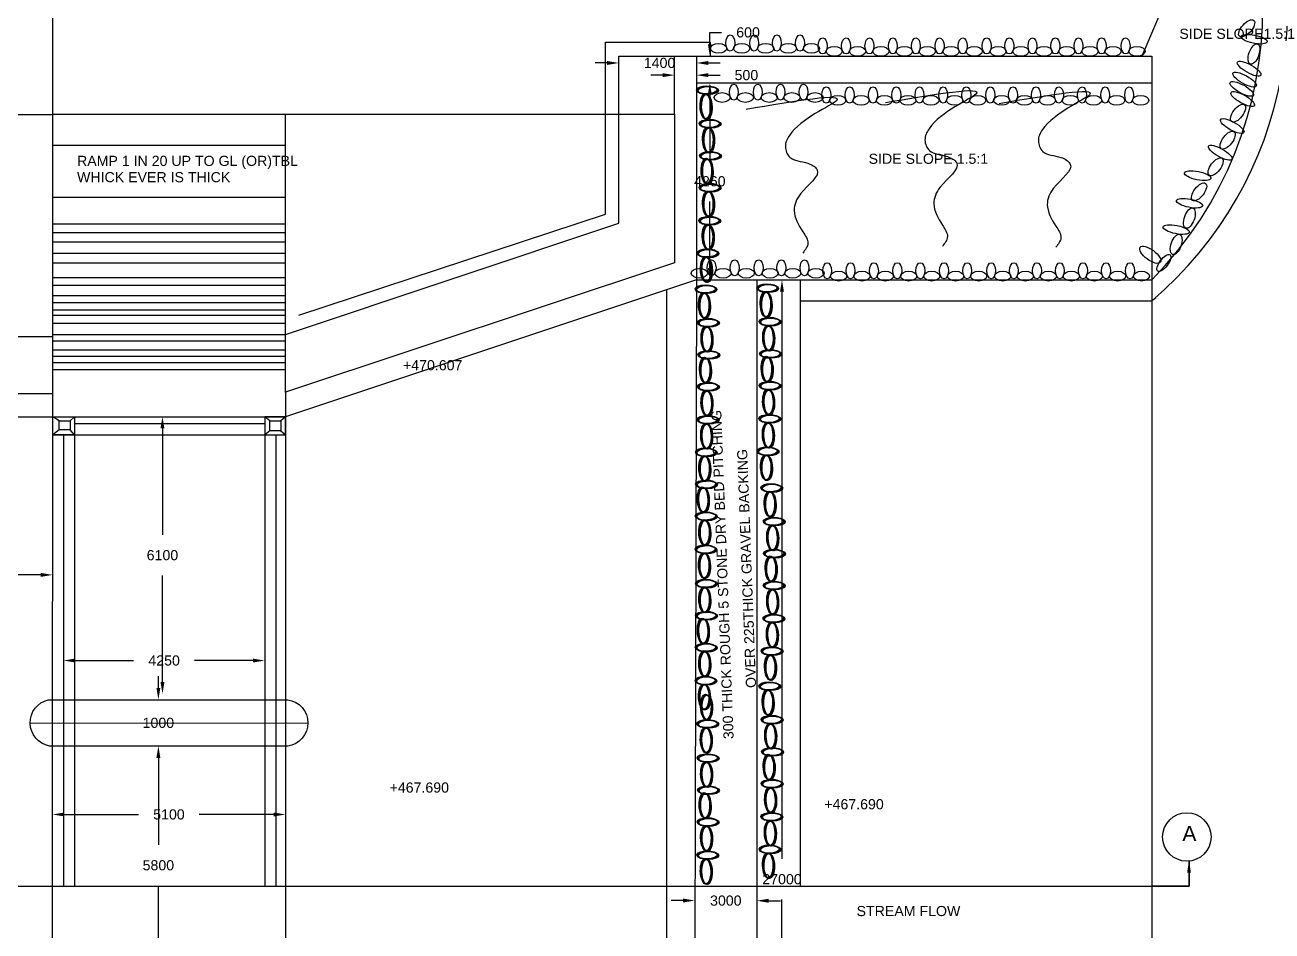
# Model space of a CAD drawing. Header units: inches. Extents: x 8.6 to 46.6, y 1.4 to 28.
# Drawn here: x 33.53 to 40.92, y 15.98 to 21.35 of the extents above; entities that cross this region are included whole.
import ezdxf

# ---------------------------------------------------------------- set-up
doc = ezdxf.new("R2010")
doc.units = ezdxf.units.IN
doc.header["$MEASUREMENT"] = 0
for name, color, linetype in [('DIMENSION', 7, 'Continuous'), ('DRAWING', 2, 'Continuous'), ('TEXT', 7, 'Continuous')]:
    doc.layers.add(name, color=color, linetype=linetype)
doc.styles.get("Standard").update_dxf_attribs({"font": 'arial.ttf', "height": 0.06})
doc.dimstyles.get("Standard").update_dxf_attribs({"dimtxt": 0.06, "dimasz": 0.07, "dimexe": 0.18, "dimexo": 0.0625, "dimgap": 0.09, "dimtad": 0, "dimtih": 1, "dimtoh": 1, "dimdec": 4, "dimzin": 0, "dimdsep": 46, "dimtxsty": 'Standard', "dimcen": 0.09, "dimse1": 1, "dimse2": 1, "dimadec": 0, "dimazin": 0, "dimtfac": 1, "dimtdec": 4, "dimtofl": 0, "dimtmove": 0, "dimatfit": 3, "dimfxl": 0, "dimtolj": 1, "dimtzin": 0, "dimarcsym": 0})

# ---------------------------------------------------------------- blocks, each defined once
blk = doc.blocks.new('*D42')
at = {"layer": 'Defpoints', "color": 0, "transparency": 16777216}
for p in [(37.0524, 21.1215), (37.0524, 21.1215), (37.5121, 21.1215)]:
    blk.add_point(p, dxfattribs=at)
at = {"layer": 'DIMENSION', "color": 0, "lineweight": -2, "transparency": 16777216}
for p, q in [((36.9824, 21.1215), (36.9124, 21.1215)), ((37.5821, 21.1215), (37.6521, 21.1215))]:
    blk.add_line(p, q, dxfattribs=at)
at = {"layer": 'DIMENSION', "color": 0, "transparency": 16777216}
for points in [[(36.9824, 21.1331), (36.9824, 21.1098), (37.0524, 21.1215)], [(37.5821, 21.1331), (37.5821, 21.1098), (37.5121, 21.1215)]]:
    blk.add_solid(points, dxfattribs=at)
at = {"layer": 'DIMENSION', "color": 0, "transparency": 16777216, "insert": (37.2822, 21.1215), "char_height": 0.06, "attachment_point": 5}
blk.add_mtext('\\A1; 1400', dxfattribs=at)
blk = doc.blocks.new('*D43')
at = {"layer": 'Defpoints', "color": 0, "transparency": 16777216}
for p in [(37.3827, 21.0165), (37.5121, 21.0493), (37.5121, 21.0042)]:
    blk.add_point(p, dxfattribs=at)
at = {"layer": 'DIMENSION', "color": 0, "lineweight": -2, "transparency": 16777216}
for p, q in [((37.3127, 21.0493), (37.2427, 21.0493)), ((37.5821, 21.0493), (37.6521, 21.0493))]:
    blk.add_line(p, q, dxfattribs=at)
at = {"layer": 'DIMENSION', "color": 0, "transparency": 16777216}
for points in [[(37.3127, 21.061), (37.3127, 21.0377), (37.3827, 21.0493)], [(37.5821, 21.061), (37.5821, 21.0377), (37.5121, 21.0493)]]:
    blk.add_solid(points, dxfattribs=at)
at = {"layer": 'DIMENSION', "color": 0, "transparency": 16777216, "insert": (37.8082, 21.0493), "char_height": 0.06, "attachment_point": 5}
blk.add_mtext('\\A1;500', dxfattribs=at)
blk = doc.blocks.new('*D44')
at = {"layer": 'Defpoints', "color": 0, "transparency": 16777216}
for p in [(37.5917, 21.1624), (37.5917, 21.1624), (37.5917, 21.0042)]:
    blk.add_point(p, dxfattribs=at)
at = {"layer": 'DIMENSION', "color": 0, "lineweight": -2, "transparency": 16777216}
for p, q in [((37.5917, 21.2324), (37.5917, 21.3024)), ((37.5917, 21.3024), (37.6617, 21.3024)), ((37.5917, 20.9342), (37.5917, 20.8642))]:
    blk.add_line(p, q, dxfattribs=at)
at = {"layer": 'DIMENSION', "color": 0, "transparency": 16777216}
for points in [[(37.58, 21.2324), (37.6034, 21.2324), (37.5917, 21.1624)], [(37.58, 20.9342), (37.6034, 20.9342), (37.5917, 21.0042)]]:
    blk.add_solid(points, dxfattribs=at)
at = {"layer": 'DIMENSION', "color": 0, "transparency": 16777216, "insert": (37.8181, 21.3024), "char_height": 0.06, "attachment_point": 5}
blk.add_mtext('\\A1;600', dxfattribs=at)
blk = doc.blocks.new('*D45')
at = {"layer": 'Defpoints', "color": 0, "transparency": 16777216}
for p in [(37.5917, 21.0042), (37.5917, 19.8369), (37.5917, 19.8369)]:
    blk.add_point(p, dxfattribs=at)
at = {"layer": 'DIMENSION', "color": 0, "lineweight": -2, "transparency": 16777216}
for p, q in [((37.5917, 20.9342), (37.5917, 20.5412)), ((37.5917, 19.9069), (37.5917, 20.2999))]:
    blk.add_line(p, q, dxfattribs=at)
at = {"layer": 'DIMENSION', "color": 0, "transparency": 16777216}
for points in [[(37.58, 20.9342), (37.6034, 20.9342), (37.5917, 21.0042)], [(37.58, 19.9069), (37.6034, 19.9069), (37.5917, 19.8369)]]:
    blk.add_solid(points, dxfattribs=at)
at = {"layer": 'DIMENSION', "color": 0, "transparency": 16777216, "insert": (37.5917, 20.4205), "char_height": 0.06, "attachment_point": 5}
blk.add_mtext('\\A1;4260', dxfattribs=at)
blk = doc.blocks.new('*D46')
at = {"layer": 'Defpoints', "color": 0, "transparency": 16777216}
for p in [(37.8699, 19.8369), (37.8699, 12.7355), (38.0191, 12.7355)]:
    blk.add_point(p, dxfattribs=at)
at = {"layer": 'DIMENSION', "color": 0, "lineweight": -2, "transparency": 16777216}
for p, q in [((38.0191, 19.7669), (38.0191, 16.4068)), ((38.0191, 12.8055), (38.0191, 16.1655))]:
    blk.add_line(p, q, dxfattribs=at)
at = {"layer": 'DIMENSION', "color": 0, "transparency": 16777216}
for points in [[(38.0074, 19.7669), (38.0307, 19.7669), (38.0191, 19.8369)], [(38.0074, 12.8055), (38.0307, 12.8055), (38.0191, 12.7355)]]:
    blk.add_solid(points, dxfattribs=at)
at = {"layer": 'DIMENSION', "color": 0, "transparency": 16777216, "insert": (38.0191, 16.2862), "char_height": 0.06, "attachment_point": 5}
blk.add_mtext('\\A1;27000', dxfattribs=at)
blk = doc.blocks.new('*D54')
at = {"layer": 'Defpoints', "color": 0, "transparency": 16777216}
for p in [(34.3249, 17.0751), (34.3526, 17.0751), (34.3526, 15.662)]:
    blk.add_point(p, dxfattribs=at)
at = {"layer": 'DIMENSION', "color": 0, "lineweight": -2, "transparency": 16777216}
for p, q in [((34.3249, 17.0051), (34.3249, 16.4892)), ((34.3249, 15.732), (34.3249, 16.2479))]:
    blk.add_line(p, q, dxfattribs=at)
at = {"layer": 'DIMENSION', "color": 0, "transparency": 16777216}
for points in [[(34.3133, 17.0051), (34.3366, 17.0051), (34.3249, 17.0751)], [(34.3133, 15.732), (34.3366, 15.732), (34.3249, 15.662)]]:
    blk.add_solid(points, dxfattribs=at)
at = {"layer": 'DIMENSION', "color": 0, "transparency": 16777216, "insert": (34.3249, 16.3686), "char_height": 0.06, "attachment_point": 5}
blk.add_mtext('\\A1;5800', dxfattribs=at)
blk = doc.blocks.new('*D55')
at = {"layer": 'Defpoints', "color": 0, "transparency": 16777216}
for p in [(33.6972, 16.6698), (35.0779, 16.6698), (35.0779, 16.6698)]:
    blk.add_point(p, dxfattribs=at)
at = {"layer": 'DIMENSION', "color": 0, "lineweight": -2, "transparency": 16777216}
for p, q in [((33.7672, 16.6698), (34.2081, 16.6698)), ((35.0079, 16.6698), (34.5671, 16.6698))]:
    blk.add_line(p, q, dxfattribs=at)
at = {"layer": 'DIMENSION', "color": 0, "transparency": 16777216}
for points in [[(33.7672, 16.6814), (33.7672, 16.6581), (33.6972, 16.6698)], [(35.0079, 16.6814), (35.0079, 16.6581), (35.0779, 16.6698)]]:
    blk.add_solid(points, dxfattribs=at)
at = {"layer": 'DIMENSION', "color": 0, "transparency": 16777216, "insert": (34.3876, 16.6698), "char_height": 0.06, "attachment_point": 5}
blk.add_mtext('\\A1;5100', dxfattribs=at)
blk = doc.blocks.new('*D56')
at = {"layer": 'Defpoints', "color": 0, "transparency": 16777216}
for p in [(34.3249, 17.3497), (34.3249, 17.3497), (34.3249, 17.0751)]:
    blk.add_point(p, dxfattribs=at)
at = {"layer": 'DIMENSION', "color": 0, "lineweight": -2, "transparency": 16777216}
for p, q in [((34.3249, 17.4197), (34.3249, 17.4897)), ((34.3249, 17.0051), (34.3249, 16.9351))]:
    blk.add_line(p, q, dxfattribs=at)
at = {"layer": 'DIMENSION', "color": 0, "transparency": 16777216}
for points in [[(34.3133, 17.4197), (34.3366, 17.4197), (34.3249, 17.3497)], [(34.3133, 17.0051), (34.3366, 17.0051), (34.3249, 17.0751)]]:
    blk.add_solid(points, dxfattribs=at)
at = {"layer": 'DIMENSION', "color": 0, "transparency": 16777216, "insert": (34.3249, 17.2124), "char_height": 0.06, "attachment_point": 5}
blk.add_mtext('\\A1;1000', dxfattribs=at)
blk = doc.blocks.new('*D57')
at = {"layer": 'Defpoints', "color": 0, "transparency": 16777216}
for p in [(34.3192, 19.0262), (34.3491, 19.0262), (34.3191, 17.3847)]:
    blk.add_point(p, dxfattribs=at)
at = {"layer": 'DIMENSION', "color": 0, "lineweight": -2, "transparency": 16777216}
for p, q in [((34.3491, 18.9562), (34.3491, 18.3261)), ((34.3491, 17.4547), (34.3491, 18.0848))]:
    blk.add_line(p, q, dxfattribs=at)
at = {"layer": 'DIMENSION', "color": 0, "transparency": 16777216}
for points in [[(34.3374, 18.9562), (34.3608, 18.9562), (34.3491, 19.0262)], [(34.3374, 17.4547), (34.3608, 17.4547), (34.3491, 17.3847)]]:
    blk.add_solid(points, dxfattribs=at)
at = {"layer": 'DIMENSION', "color": 0, "transparency": 16777216, "insert": (34.3491, 18.2055), "char_height": 0.06, "attachment_point": 5}
blk.add_mtext('\\A1;6100', dxfattribs=at)
blk = doc.blocks.new('*D58')
at = {"layer": 'Defpoints', "color": 0, "transparency": 16777216}
for p in [(33.7628, 17.5816), (34.9552, 17.5816), (34.9552, 17.5816)]:
    blk.add_point(p, dxfattribs=at)
at = {"layer": 'DIMENSION', "color": 0, "lineweight": -2, "transparency": 16777216}
for p, q in [((33.8328, 17.5816), (34.1783, 17.5816)), ((34.8852, 17.5816), (34.5397, 17.5816))]:
    blk.add_line(p, q, dxfattribs=at)
at = {"layer": 'DIMENSION', "color": 0, "transparency": 16777216}
for points in [[(33.8328, 17.5933), (33.8328, 17.57), (33.7628, 17.5816)], [(34.8852, 17.5933), (34.8852, 17.57), (34.9552, 17.5816)]]:
    blk.add_solid(points, dxfattribs=at)
at = {"layer": 'DIMENSION', "color": 0, "transparency": 16777216, "insert": (34.359, 17.5816), "char_height": 0.06, "attachment_point": 5}
blk.add_mtext('\\A1;4250', dxfattribs=at)
blk = doc.blocks.new('*D60')
at = {"layer": 'Defpoints', "color": 0, "transparency": 16777216}
for p in [(32.5409, 18.0903), (33.6986, 18.0891), (33.6986, 18.0891)]:
    blk.add_point(p, dxfattribs=at)
at = {"layer": 'DIMENSION', "color": 0, "lineweight": -2, "transparency": 16777216}
for p, q in [((32.6109, 18.0891), (32.9387, 18.0891)), ((33.6286, 18.0891), (33.3008, 18.0891))]:
    blk.add_line(p, q, dxfattribs=at)
at = {"layer": 'DIMENSION', "color": 0, "transparency": 16777216}
for points in [[(32.6109, 18.1008), (32.6109, 18.0775), (32.5409, 18.0891)], [(33.6286, 18.1008), (33.6286, 18.0775), (33.6986, 18.0891)]]:
    blk.add_solid(points, dxfattribs=at)
at = {"layer": 'DIMENSION', "color": 0, "transparency": 16777216, "insert": (33.1197, 18.0891), "char_height": 0.06, "attachment_point": 5}
blk.add_mtext('\\A1;4955', dxfattribs=at)
blk = doc.blocks.new('*D111')
at = {"layer": 'Defpoints', "color": 0, "transparency": 16777216}
for p in [(37.5027, 16.1599), (37.5027, 16.1599), (37.8699, 16.159)]:
    blk.add_point(p, dxfattribs=at)
at = {"layer": 'DIMENSION', "color": 0, "lineweight": -2, "transparency": 16777216}
for p, q in [((37.4327, 16.1601), (37.3627, 16.1603)), ((37.9399, 16.1588), (38.0099, 16.1586))]:
    blk.add_line(p, q, dxfattribs=at)
at = {"layer": 'DIMENSION', "color": 0, "transparency": 16777216}
for points in [[(37.4327, 16.1717), (37.4327, 16.1484), (37.5027, 16.1599)], [(37.9399, 16.1704), (37.9399, 16.1471), (37.8699, 16.159)]]:
    blk.add_solid(points, dxfattribs=at)
at = {"layer": 'DIMENSION', "color": 0, "transparency": 16777216, "insert": (37.6863, 16.1594), "char_height": 0.06, "attachment_point": 5}
blk.add_mtext('\\A1;3000', dxfattribs=at)

msp = doc.modelspace()

# ---------------------------------------------------------------- linework, layer by layer
at = {"layer": 'DIMENSION'}
msp.add_circle((40.41719, 16.53664), 0.14346, dxfattribs=at)
for centre, major_axis, ratio in [((40.77171, 21.32637), (-0.04241, -0.04682), 0.4633449), ((37.71262, 21.23956), (0, 0.04765), 0.5522265), ((37.85454, 21.23956), (0, 0.04765), 0.5522265), ((37.9888, 21.23956), (0, 0.04765), 0.5522265), ((38.12561, 21.23956), (0, 0.04765), 0.5522265), ((40.81537, 21.26229), (0.07771, -0.01573), 0.3091931), ((37.64342, 21.20756), (-0.04804, 0), 0.5999765), ((37.78058, 21.20756), (-0.04804, 0), 0.5999765), ((37.92251, 21.20756), (-0.04804, 0), 0.5999765), ((38.05676, 21.20756), (-0.04804, 0), 0.5999765), ((38.19357, 21.20756), (-0.04804, 0), 0.5999765), ((38.26026, 21.22225), (0, 0.04765), 0.5522265), ((38.32822, 21.19025), (-0.04804, 0), 0.5999765), ((38.39875, 21.22225), (0, 0.04765), 0.5522265), ((38.46671, 21.19025), (-0.04804, 0), 0.5999765), ((38.537, 21.22225), (0, 0.04765), 0.5522265), ((38.60496, 21.19025), (-0.04804, 0), 0.5999765), ((38.67556, 21.22225), (0, 0.04765), 0.5522265), ((38.74352, 21.19025), (-0.04804, 0), 0.5999765), ((38.81221, 21.22225), (0, 0.04765), 0.5522265), ((38.88017, 21.19025), (-0.04804, 0), 0.5999765), ((38.95266, 21.22225), (0, 0.04765), 0.5522265), ((39.02062, 21.19025), (-0.04804, 0), 0.5999765), ((39.08982, 21.22225), (0, 0.04765), 0.5522265), ((39.15778, 21.19025), (-0.04804, 0), 0.5999765), ((39.23175, 21.22225), (0, 0.04765), 0.5522265), ((39.29971, 21.19025), (-0.04804, 0), 0.5999765), ((39.366, 21.22225), (0, 0.04765), 0.5522265), ((39.43396, 21.19025), (-0.04804, 0), 0.5999765), ((39.50281, 21.22225), (0, 0.04765), 0.5522265), ((39.57077, 21.19025), (-0.04804, 0), 0.5999765), ((39.63834, 21.22225), (0, 0.04765), 0.5522265), ((39.70631, 21.19025), (-0.04804, 0), 0.5999765), ((39.77557, 21.22225), (0, 0.04765), 0.5522265), ((39.84353, 21.19025), (-0.04804, 0), 0.5999765), ((39.91238, 21.22225), (0, 0.04765), 0.5522265), ((39.98035, 21.19025), (-0.04804, 0), 0.5999765), ((40.05431, 21.22225), (0, 0.04765), 0.5522265), ((40.12227, 21.19025), (-0.04804, 0), 0.5999765), ((40.81457, 21.17427), (-0.02112, -0.05954), 0.4633449), ((40.78638, 21.08761), (0.06916, -0.03877), 0.3091931), ((40.75959, 21.02306), (0.06916, -0.03877), 0.3091931), ((37.57367, 20.9624), (-0.06046, -0.00058), 0.3968915), ((37.57702, 20.95821), (-0.06046, -0.00058), 0.3968915), ((37.5829, 20.95821), (-0.06046, -0.00058), 0.3968915), ((37.73378, 20.94895), (0, 0.04765), 0.5522265), ((37.8757, 20.94895), (0, 0.04765), 0.5522265), ((38.00996, 20.94895), (0, 0.04765), 0.5522265), ((38.14677, 20.94895), (0, 0.04765), 0.5522265), ((40.74225, 20.96794), (0.06916, -0.03877), 0.3091931), ((37.56472, 20.86588), (0.00177, -0.07465), 0.4133464), ((37.56807, 20.86169), (0.00177, -0.07465), 0.4133464), ((37.57394, 20.86169), (0.00177, -0.07465), 0.4133464), ((37.66458, 20.91694), (-0.04804, 0), 0.5999765), ((37.80174, 20.91694), (-0.04804, 0), 0.5999765), ((37.94367, 20.91694), (-0.04804, 0), 0.5999765), ((38.07792, 20.91694), (-0.04804, 0), 0.5999765), ((38.21473, 20.91694), (-0.04804, 0), 0.5999765), ((38.28142, 20.93164), (0, 0.04765), 0.5522265), ((38.34938, 20.89964), (-0.04804, 0), 0.5999765), ((38.41991, 20.93164), (0, 0.04765), 0.5522265), ((38.48787, 20.89964), (-0.04804, 0), 0.5999765), ((38.55816, 20.93164), (0, 0.04765), 0.5522265), ((38.62612, 20.89964), (-0.04804, 0), 0.5999765), ((38.69672, 20.93164), (0, 0.04765), 0.5522265), ((38.76468, 20.89964), (-0.04804, 0), 0.5999765), ((38.83337, 20.93164), (0, 0.04765), 0.5522265), ((38.90133, 20.89964), (-0.04804, 0), 0.5999765), ((38.97382, 20.93164), (0, 0.04765), 0.5522265), ((39.04178, 20.89964), (-0.04804, 0), 0.5999765), ((39.11098, 20.93164), (0, 0.04765), 0.5522265), ((39.17894, 20.89964), (-0.04804, 0), 0.5999765), ((39.25291, 20.93164), (0, 0.04765), 0.5522265), ((39.32087, 20.89964), (-0.04804, 0), 0.5999765), ((39.38716, 20.93164), (0, 0.04765), 0.5522265), ((39.45512, 20.89964), (-0.04804, 0), 0.5999765), ((39.52397, 20.93164), (0, 0.04765), 0.5522265), ((39.59193, 20.89964), (-0.04804, 0), 0.5999765), ((39.6595, 20.93164), (0, 0.04765), 0.5522265), ((39.72747, 20.89964), (-0.04804, 0), 0.5999765), ((39.79673, 20.93164), (0, 0.04765), 0.5522265), ((39.86469, 20.89964), (-0.04804, 0), 0.5999765), ((39.93354, 20.93164), (0, 0.04765), 0.5522265), ((40.00151, 20.89964), (-0.04804, 0), 0.5999765), ((40.07547, 20.93164), (0, 0.04765), 0.5522265), ((40.14343, 20.89964), (-0.04804, 0), 0.5999765), ((40.74822, 20.90751), (0.06916, -0.03877), 0.3091931), ((40.72051, 20.82397), (-0.03834, -0.05021), 0.4633449), ((37.58857, 20.76366), (-0.06046, -0.00058), 0.3968915), ((37.59192, 20.75947), (-0.06046, -0.00058), 0.3968915), ((37.5978, 20.75947), (-0.06046, -0.00058), 0.3968915), ((40.68644, 20.74746), (0.06916, -0.03877), 0.3091931), ((37.57962, 20.66714), (0.00177, -0.07465), 0.4133464), ((37.58297, 20.66295), (0.00177, -0.07465), 0.4133464), ((37.58885, 20.66295), (0.00177, -0.07465), 0.4133464), ((40.65873, 20.66391), (-0.03834, -0.05021), 0.4633449), ((40.61522, 20.59), (0.06916, -0.03877), 0.3091931), ((37.59046, 20.57338), (-0.06046, -0.00058), 0.3968915), ((37.59381, 20.56919), (-0.06046, -0.00058), 0.3968915), ((37.5708, 20.4827), (0.00177, -0.07465), 0.4133464), ((37.59969, 20.56919), (-0.06046, -0.00058), 0.3968915), ((37.57416, 20.47851), (0.00177, -0.07465), 0.4133464), ((37.58003, 20.47851), (0.00177, -0.07465), 0.4133464), ((40.5875, 20.50646), (-0.03834, -0.05021), 0.4633449), ((40.48146, 20.45397), (0.07771, -0.01573), 0.3091931), ((37.58837, 20.38462), (-0.06046, -0.00058), 0.3968915), ((37.59172, 20.38043), (-0.06046, -0.00058), 0.3968915), ((37.59759, 20.38043), (-0.06046, -0.00058), 0.3968915), ((40.48998, 20.35791), (-0.03834, -0.05021), 0.4633449), ((37.57941, 20.28809), (0.00177, -0.07465), 0.4133464), ((37.58277, 20.2839), (0.00177, -0.07465), 0.4133464), ((37.58864, 20.2839), (0.00177, -0.07465), 0.4133464), ((40.43335, 20.2905), (0.07771, -0.01573), 0.3091931), ((40.43255, 20.20249), (-0.02112, -0.05954), 0.4633449), ((37.58658, 20.18885), (-0.06046, -0.00058), 0.3968915), ((37.58993, 20.18466), (-0.06046, -0.00058), 0.3968915), ((37.5958, 20.18466), (-0.06046, -0.00058), 0.3968915), ((37.57763, 20.09232), (0.00177, -0.07465), 0.4133464), ((37.58098, 20.08813), (0.00177, -0.07465), 0.4133464), ((37.58685, 20.08813), (0.00177, -0.07465), 0.4133464), ((40.35479, 20.13451), (0.07771, -0.01573), 0.3091931), ((40.35399, 20.0465), (-0.02112, -0.05954), 0.4633449), ((37.57569, 19.99617), (-0.06046, -0.00058), 0.3968915), ((40.20056, 19.98511), (0.06012, -0.04428), 0.4133464), ((37.57904, 19.99198), (-0.06046, -0.00058), 0.3968915), ((37.58492, 19.99198), (-0.06046, -0.00058), 0.3968915), ((37.56674, 19.89965), (0.00177, -0.07465), 0.4133464), ((37.57009, 19.89546), (0.00177, -0.07465), 0.4133464), ((37.57597, 19.89546), (0.00177, -0.07465), 0.4133464), ((37.60191, 19.90803), (0, 0.04765), 0.5522265), ((37.73906, 19.90803), (0, 0.04765), 0.5522265), ((37.88099, 19.90803), (0, 0.04765), 0.5522265), ((38.01525, 19.90803), (0, 0.04765), 0.5522265), ((38.15206, 19.90803), (0, 0.04765), 0.5522265), ((40.28134, 19.9363), (-0.03654, -0.04817), 0.3968915), ((37.52942, 19.87603), (-0.04804, 0), 0.5999765), ((37.66987, 19.87603), (-0.04804, 0), 0.5999765), ((37.80703, 19.87603), (-0.04804, 0), 0.5999765), ((37.94895, 19.87603), (-0.04804, 0), 0.5999765), ((38.08321, 19.87603), (-0.04804, 0), 0.5999765), ((38.22002, 19.87603), (-0.04804, 0), 0.5999765), ((38.28671, 19.89073), (0, 0.04765), 0.5522265), ((38.35467, 19.85872), (-0.04804, 0), 0.5999765), ((38.42519, 19.89073), (0, 0.04765), 0.5522265), ((38.49316, 19.85872), (-0.04804, 0), 0.5999765), ((38.56345, 19.89073), (0, 0.04765), 0.5522265), ((38.63141, 19.85872), (-0.04804, 0), 0.5999765), ((38.70201, 19.89073), (0, 0.04765), 0.5522265), ((38.76997, 19.85872), (-0.04804, 0), 0.5999765), ((38.83866, 19.89073), (0, 0.04765), 0.5522265), ((38.90662, 19.85872), (-0.04804, 0), 0.5999765), ((38.97911, 19.89073), (0, 0.04765), 0.5522265), ((39.04707, 19.85872), (-0.04804, 0), 0.5999765), ((39.11627, 19.89073), (0, 0.04765), 0.5522265), ((39.18423, 19.85872), (-0.04804, 0), 0.5999765), ((39.25819, 19.89073), (0, 0.04765), 0.5522265), ((39.32615, 19.85872), (-0.04804, 0), 0.5999765), ((39.39245, 19.89073), (0, 0.04765), 0.5522265), ((39.46041, 19.85872), (-0.04804, 0), 0.5999765), ((39.52926, 19.89073), (0, 0.04765), 0.5522265), ((39.59722, 19.85872), (-0.04804, 0), 0.5999765), ((39.66479, 19.89073), (0, 0.04765), 0.5522265), ((39.73275, 19.85872), (-0.04804, 0), 0.5999765), ((39.80202, 19.89073), (0, 0.04765), 0.5522265), ((39.86998, 19.85872), (-0.04804, 0), 0.5999765), ((39.93883, 19.89073), (0, 0.04765), 0.5522265), ((40.00679, 19.85872), (-0.04804, 0), 0.5999765), ((40.08076, 19.89073), (0, 0.04765), 0.5522265), ((40.14872, 19.85872), (-0.04804, 0), 0.5999765), ((37.56423, 19.7834), (-0.06046, -0.00058), 0.3968915), ((37.56759, 19.77921), (-0.06046, -0.00058), 0.3968915), ((37.57346, 19.77921), (-0.06046, -0.00058), 0.3968915), ((37.92966, 19.78923), (-0.06046, -0.00058), 0.3968915), ((37.93302, 19.78504), (-0.06046, -0.00058), 0.3968915), ((37.93889, 19.78504), (-0.06046, -0.00058), 0.3968915), ((37.55528, 19.68688), (0.00177, -0.07465), 0.4133464), ((37.55864, 19.68269), (0.00177, -0.07465), 0.4133464), ((37.56451, 19.68269), (0.00177, -0.07465), 0.4133464), ((37.92071, 19.69271), (0.00177, -0.07465), 0.4133464), ((37.92406, 19.68852), (0.00177, -0.07465), 0.4133464), ((37.92994, 19.68852), (0.00177, -0.07465), 0.4133464), ((37.57913, 19.58466), (-0.06046, -0.00058), 0.3968915), ((37.58249, 19.58047), (-0.06046, -0.00058), 0.3968915), ((37.58836, 19.58047), (-0.06046, -0.00058), 0.3968915), ((37.94456, 19.59049), (-0.06046, -0.00058), 0.3968915), ((37.94792, 19.5863), (-0.06046, -0.00058), 0.3968915), ((37.95379, 19.5863), (-0.06046, -0.00058), 0.3968915), ((37.57018, 19.48814), (0.00177, -0.07465), 0.4133464), ((37.57354, 19.48395), (0.00177, -0.07465), 0.4133464), ((37.57941, 19.48395), (0.00177, -0.07465), 0.4133464), ((37.93561, 19.49396), (0.00177, -0.07465), 0.4133464), ((37.93896, 19.48977), (0.00177, -0.07465), 0.4133464), ((37.94484, 19.48977), (0.00177, -0.07465), 0.4133464), ((37.58103, 19.39438), (-0.06046, -0.00058), 0.3968915), ((37.58438, 19.39019), (-0.06046, -0.00058), 0.3968915), ((37.56137, 19.3037), (0.00177, -0.07465), 0.4133464), ((37.59025, 19.39019), (-0.06046, -0.00058), 0.3968915), ((37.56472, 19.29951), (0.00177, -0.07465), 0.4133464), ((37.57059, 19.29951), (0.00177, -0.07465), 0.4133464), ((37.94645, 19.40021), (-0.06046, -0.00058), 0.3968915), ((37.94981, 19.39602), (-0.06046, -0.00058), 0.3968915), ((37.9268, 19.30953), (0.00177, -0.07465), 0.4133464), ((37.95568, 19.39602), (-0.06046, -0.00058), 0.3968915), ((37.93015, 19.30534), (0.00177, -0.07465), 0.4133464), ((37.93602, 19.30534), (0.00177, -0.07465), 0.4133464), ((37.57893, 19.20561), (-0.06046, -0.00058), 0.3968915), ((37.58228, 19.20143), (-0.06046, -0.00058), 0.3968915), ((37.58816, 19.20143), (-0.06046, -0.00058), 0.3968915), ((37.94436, 19.21144), (-0.06046, -0.00058), 0.3968915), ((37.94771, 19.20725), (-0.06046, -0.00058), 0.3968915), ((37.95358, 19.20725), (-0.06046, -0.00058), 0.3968915), ((37.56998, 19.10909), (0.00177, -0.07465), 0.4133464), ((37.57333, 19.1049), (0.00177, -0.07465), 0.4133464), ((37.5792, 19.1049), (0.00177, -0.07465), 0.4133464), ((37.9354, 19.11492), (0.00177, -0.07465), 0.4133464), ((37.93876, 19.11073), (0.00177, -0.07465), 0.4133464), ((37.94463, 19.11073), (0.00177, -0.07465), 0.4133464), ((37.57714, 19.00985), (-0.06046, -0.00058), 0.3968915), ((37.5805, 19.00566), (-0.06046, -0.00058), 0.3968915), ((37.58637, 19.00566), (-0.06046, -0.00058), 0.3968915), ((37.56819, 18.91332), (0.00177, -0.07465), 0.4133464), ((37.94257, 19.01567), (-0.06046, -0.00058), 0.3968915), ((37.94592, 19.01148), (-0.06046, -0.00058), 0.3968915), ((37.9518, 19.01148), (-0.06046, -0.00058), 0.3968915), ((37.93362, 18.91915), (0.00177, -0.07465), 0.4133464), ((37.93697, 18.91496), (0.00177, -0.07465), 0.4133464), ((37.94284, 18.91496), (0.00177, -0.07465), 0.4133464), ((37.57154, 18.90913), (0.00177, -0.07465), 0.4133464), ((37.57742, 18.90913), (0.00177, -0.07465), 0.4133464), ((37.56626, 18.81717), (-0.06046, -0.00058), 0.3968915), ((37.93168, 18.82299), (-0.06046, -0.00058), 0.3968915), ((37.93504, 18.8188), (-0.06046, -0.00058), 0.3968915), ((37.94091, 18.8188), (-0.06046, -0.00058), 0.3968915), ((37.56961, 18.81298), (-0.06046, -0.00058), 0.3968915), ((37.57548, 18.81298), (-0.06046, -0.00058), 0.3968915), ((37.5573, 18.72065), (0.00177, -0.07465), 0.4133464), ((37.56066, 18.71646), (0.00177, -0.07465), 0.4133464), ((37.56653, 18.71646), (0.00177, -0.07465), 0.4133464), ((37.92273, 18.72647), (0.00177, -0.07465), 0.4133464), ((37.92608, 18.72228), (0.00177, -0.07465), 0.4133464), ((37.93196, 18.72228), (0.00177, -0.07465), 0.4133464), ((37.56815, 18.62689), (-0.06046, -0.00058), 0.3968915), ((37.5715, 18.6227), (-0.06046, -0.00058), 0.3968915), ((37.57737, 18.6227), (-0.06046, -0.00058), 0.3968915), ((37.9534, 18.606), (-0.06046, -0.00058), 0.3968915), ((37.95676, 18.60181), (-0.06046, -0.00058), 0.3968915), ((37.96263, 18.60181), (-0.06046, -0.00058), 0.3968915), ((37.54849, 18.53621), (0.00177, -0.07465), 0.4133464), ((37.55184, 18.53202), (0.00177, -0.07465), 0.4133464), ((37.55771, 18.53202), (0.00177, -0.07465), 0.4133464), ((37.94445, 18.50948), (0.00177, -0.07465), 0.4133464), ((37.94781, 18.50529), (0.00177, -0.07465), 0.4133464), ((37.95368, 18.50529), (0.00177, -0.07465), 0.4133464), ((37.56605, 18.43812), (-0.06046, -0.00058), 0.3968915), ((37.5694, 18.43393), (-0.06046, -0.00058), 0.3968915), ((37.57528, 18.43393), (-0.06046, -0.00058), 0.3968915), ((37.5571, 18.3416), (0.00177, -0.07465), 0.4133464), ((37.56045, 18.33741), (0.00177, -0.07465), 0.4133464), ((37.56632, 18.33741), (0.00177, -0.07465), 0.4133464), ((37.96831, 18.40726), (-0.06046, -0.00058), 0.3968915), ((37.97166, 18.40307), (-0.06046, -0.00058), 0.3968915), ((37.97753, 18.40307), (-0.06046, -0.00058), 0.3968915), ((37.95935, 18.31073), (0.00177, -0.07465), 0.4133464), ((37.96271, 18.30654), (0.00177, -0.07465), 0.4133464), ((37.96858, 18.30654), (0.00177, -0.07465), 0.4133464), ((37.56426, 18.24235), (-0.06046, -0.00058), 0.3968915), ((37.56762, 18.23816), (-0.06046, -0.00058), 0.3968915), ((37.57349, 18.23816), (-0.06046, -0.00058), 0.3968915), ((37.55531, 18.14583), (0.00177, -0.07465), 0.4133464), ((37.55866, 18.14164), (0.00177, -0.07465), 0.4133464), ((37.56454, 18.14164), (0.00177, -0.07465), 0.4133464), ((37.9702, 18.21698), (-0.06046, -0.00058), 0.3968915), ((37.97355, 18.21279), (-0.06046, -0.00058), 0.3968915), ((37.95054, 18.1263), (0.00177, -0.07465), 0.4133464), ((37.97942, 18.21279), (-0.06046, -0.00058), 0.3968915), ((37.95389, 18.12211), (0.00177, -0.07465), 0.4133464), ((37.95976, 18.12211), (0.00177, -0.07465), 0.4133464), ((37.56626, 18.03931), (-0.06046, -0.00058), 0.3968915), ((37.56961, 18.03512), (-0.06046, -0.00058), 0.3968915), ((37.57548, 18.03512), (-0.06046, -0.00058), 0.3968915), ((37.9681, 18.02821), (-0.06046, -0.00058), 0.3968915), ((37.97145, 18.02402), (-0.06046, -0.00058), 0.3968915), ((37.97733, 18.02402), (-0.06046, -0.00058), 0.3968915), ((37.5573, 17.94279), (0.00177, -0.07465), 0.4133464), ((37.56066, 17.9386), (0.00177, -0.07465), 0.4133464), ((37.56653, 17.9386), (0.00177, -0.07465), 0.4133464), ((37.95915, 17.93169), (0.00177, -0.07465), 0.4133464), ((37.9625, 17.9275), (0.00177, -0.07465), 0.4133464), ((37.96837, 17.9275), (0.00177, -0.07465), 0.4133464), ((37.56815, 17.84904), (-0.06046, -0.00058), 0.3968915), ((37.5715, 17.84485), (-0.06046, -0.00058), 0.3968915), ((37.54849, 17.75835), (0.00177, -0.07465), 0.4133464), ((37.57737, 17.84485), (-0.06046, -0.00058), 0.3968915), ((37.55184, 17.75416), (0.00177, -0.07465), 0.4133464), ((37.55771, 17.75416), (0.00177, -0.07465), 0.4133464), ((37.96631, 17.83244), (-0.06046, -0.00058), 0.3968915), ((37.96967, 17.82825), (-0.06046, -0.00058), 0.3968915), ((37.97554, 17.82825), (-0.06046, -0.00058), 0.3968915), ((37.95736, 17.73592), (0.00177, -0.07465), 0.4133464), ((37.96071, 17.73173), (0.00177, -0.07465), 0.4133464), ((37.96659, 17.73173), (0.00177, -0.07465), 0.4133464), ((37.56605, 17.66027), (-0.06046, -0.00058), 0.3968915), ((37.5694, 17.65608), (-0.06046, -0.00058), 0.3968915), ((37.57528, 17.65608), (-0.06046, -0.00058), 0.3968915), ((37.95543, 17.63976), (-0.06046, -0.00058), 0.3968915), ((37.95878, 17.63557), (-0.06046, -0.00058), 0.3968915), ((37.96465, 17.63557), (-0.06046, -0.00058), 0.3968915), ((37.5571, 17.56374), (0.00177, -0.07465), 0.4133464), ((37.56045, 17.55955), (0.00177, -0.07465), 0.4133464), ((37.56632, 17.55955), (0.00177, -0.07465), 0.4133464), ((37.94647, 17.54324), (0.00177, -0.07465), 0.4133464), ((37.94983, 17.53905), (0.00177, -0.07465), 0.4133464), ((37.9557, 17.53905), (0.00177, -0.07465), 0.4133464), ((37.56426, 17.4645), (-0.06046, -0.00058), 0.3968915), ((37.56762, 17.46031), (-0.06046, -0.00058), 0.3968915), ((37.57349, 17.46031), (-0.06046, -0.00058), 0.3968915), ((37.55531, 17.36798), (0.00177, -0.07465), 0.4133464), ((37.55866, 17.36379), (0.00177, -0.07465), 0.4133464), ((37.56454, 17.36379), (0.00177, -0.07465), 0.4133464), ((37.94153, 17.43158), (-0.06046, -0.00058), 0.3968915), ((37.94488, 17.42739), (-0.06046, -0.00058), 0.3968915), ((37.95075, 17.42739), (-0.06046, -0.00058), 0.3968915), ((37.56778, 17.30793), (0.00177, -0.07465), 0.4133464), ((37.57114, 17.30374), (0.00177, -0.07465), 0.4133464), ((37.57701, 17.30374), (0.00177, -0.07465), 0.4133464), ((37.93257, 17.33506), (0.00177, -0.07465), 0.4133464), ((37.93593, 17.33087), (0.00177, -0.07465), 0.4133464), ((37.9418, 17.33087), (0.00177, -0.07465), 0.4133464), ((37.57495, 17.20868), (-0.06046, -0.00058), 0.3968915), ((37.5783, 17.20449), (-0.06046, -0.00058), 0.3968915), ((37.58418, 17.20449), (-0.06046, -0.00058), 0.3968915), ((37.95643, 17.23284), (-0.06046, -0.00058), 0.3968915), ((37.95978, 17.22865), (-0.06046, -0.00058), 0.3968915), ((37.96566, 17.22865), (-0.06046, -0.00058), 0.3968915), ((37.566, 17.11216), (0.00177, -0.07465), 0.4133464), ((37.56935, 17.10797), (0.00177, -0.07465), 0.4133464), ((37.57522, 17.10797), (0.00177, -0.07465), 0.4133464), ((37.94748, 17.13632), (0.00177, -0.07465), 0.4133464), ((37.95083, 17.13213), (0.00177, -0.07465), 0.4133464), ((37.9567, 17.13213), (0.00177, -0.07465), 0.4133464), ((37.95832, 17.04256), (-0.06046, -0.00058), 0.3968915), ((37.57694, 17.00565), (-0.06046, -0.00058), 0.3968915), ((37.5803, 17.00146), (-0.06046, -0.00058), 0.3968915), ((37.58617, 17.00146), (-0.06046, -0.00058), 0.3968915), ((37.96167, 17.03838), (-0.06046, -0.00058), 0.3968915), ((37.93866, 16.95188), (0.00177, -0.07465), 0.4133464), ((37.96755, 17.03838), (-0.06046, -0.00058), 0.3968915), ((37.94201, 16.94769), (0.00177, -0.07465), 0.4133464), ((37.94789, 16.94769), (0.00177, -0.07465), 0.4133464), ((37.56799, 16.90912), (0.00177, -0.07465), 0.4133464), ((37.57134, 16.90493), (0.00177, -0.07465), 0.4133464), ((37.57722, 16.90493), (0.00177, -0.07465), 0.4133464), ((37.95622, 16.8538), (-0.06046, -0.00058), 0.3968915), ((37.95958, 16.84961), (-0.06046, -0.00058), 0.3968915), ((37.96545, 16.84961), (-0.06046, -0.00058), 0.3968915), ((37.57883, 16.81537), (-0.06046, -0.00058), 0.3968915), ((37.58219, 16.81118), (-0.06046, -0.00058), 0.3968915), ((37.55917, 16.72468), (0.00177, -0.07465), 0.4133464), ((37.58806, 16.81118), (-0.06046, -0.00058), 0.3968915), ((37.56253, 16.72049), (0.00177, -0.07465), 0.4133464), ((37.5684, 16.72049), (0.00177, -0.07465), 0.4133464), ((37.94727, 16.75727), (0.00177, -0.07465), 0.4133464), ((37.95062, 16.75308), (0.00177, -0.07465), 0.4133464), ((37.9565, 16.75308), (0.00177, -0.07465), 0.4133464), ((37.57674, 16.6266), (-0.06046, -0.00058), 0.3968915), ((37.58009, 16.62241), (-0.06046, -0.00058), 0.3968915), ((37.58596, 16.62241), (-0.06046, -0.00058), 0.3968915), ((37.95444, 16.65803), (-0.06046, -0.00058), 0.3968915), ((37.95779, 16.65384), (-0.06046, -0.00058), 0.3968915), ((37.96366, 16.65384), (-0.06046, -0.00058), 0.3968915), ((37.94548, 16.56151), (0.00177, -0.07465), 0.4133464), ((37.94884, 16.55732), (0.00177, -0.07465), 0.4133464), ((37.95471, 16.55732), (0.00177, -0.07465), 0.4133464), ((37.56778, 16.53008), (0.00177, -0.07465), 0.4133464), ((37.57114, 16.52589), (0.00177, -0.07465), 0.4133464), ((37.57701, 16.52589), (0.00177, -0.07465), 0.4133464), ((37.94355, 16.46535), (-0.06046, -0.00058), 0.3968915), ((37.9469, 16.46116), (-0.06046, -0.00058), 0.3968915), ((37.95278, 16.46116), (-0.06046, -0.00058), 0.3968915), ((37.57495, 16.43083), (-0.06046, -0.00058), 0.3968915), ((37.5783, 16.42664), (-0.06046, -0.00058), 0.3968915), ((37.58418, 16.42664), (-0.06046, -0.00058), 0.3968915), ((37.566, 16.33431), (0.00177, -0.07465), 0.4133464), ((37.56935, 16.33012), (0.00177, -0.07465), 0.4133464), ((37.57522, 16.33012), (0.00177, -0.07465), 0.4133464), ((37.9346, 16.36883), (0.00177, -0.07465), 0.4133464), ((37.93795, 16.36464), (0.00177, -0.07465), 0.4133464), ((37.94382, 16.36464), (0.00177, -0.07465), 0.4133464)]:
    msp.add_ellipse(centre, major_axis=major_axis, ratio=ratio, dxfattribs=at)
for points in [[(38.63296, 20.88721), (39.16799, 20.93736), (38.89, 20.73191), (38.86607, 20.66514), (38.89191, 20.60319), (38.99939, 20.56705), (39.05311, 20.53092), (38.9559, 20.38582), (38.9187, 20.28773), (38.96934, 20.16075), (38.9993, 20.09261), (38.96934, 20.03479)], [(39.30484, 20.88191), (39.83987, 20.93207), (39.56188, 20.72661), (39.53796, 20.65984), (39.5638, 20.59789), (39.67127, 20.56175), (39.725, 20.52562), (39.62778, 20.38052), (39.59059, 20.28244), (39.64122, 20.15545), (39.67119, 20.08732), (39.64122, 20.02949)], [(37.80594, 20.84775), (38.34097, 20.89791), (38.06298, 20.69245), (38.03906, 20.62568), (38.0649, 20.56373), (38.17237, 20.52759), (38.2261, 20.49146), (38.12888, 20.34636), (38.09169, 20.24828), (38.14232, 20.1213), (38.17229, 20.05316), (38.14232, 19.99533)]]:
    msp.add_spline(points, degree=3, dxfattribs=at)
at = {"layer": 'DRAWING', "color": 2}
for points in [[(40.20946, 19.83687, 0.4091624), (40.20946, 23.05477), (37.32749, 23.05477, -0.4067346), (37.2761, 23.36778), (35.92197, 23.36778), (35.87519, 23.25161), (35.87519, 23.451), (35.82076, 23.33771), (34.35687, 23.33771), (34.26772, 23.23969), (34.26772, 23.42577), (34.21208, 23.30977), (33.72826, 23.30977)], [(38.12604, 19.83687), (38.12604, 19.71247), (40.20946, 19.71247, 0.0039326), (40.23559, 19.73284, 0.0039326)], [(33.6728, 17.34972), (35.09156, 17.34972, -0.8695819), (35.09156, 17.07509), (33.67912, 17.07509, -0.8048591), (33.6728, 17.34972, -1.0470788)]]:
    msp.add_lwpolyline(points, format="xyb", dxfattribs=at)
for points in [[(33.69951, 20.81855), (33.69951, 23.30977), (33.72826, 23.30977)], [(40.74113, 22.54675), (40.15096, 21.16238)], [(35.15791, 19.62767), (36.97443, 20.22608), (36.97443, 21.24451), (37.51207, 21.24451), (37.59428, 21.24451), (37.59428, 21.16238)], [(37.05238, 21.16238), (40.20946, 21.16238), (40.20946, 10.68937), (14.66488, 10.68937), (14.66488, 19.6854), (17.03867, 19.6854), (17.03867, 16.24532)], [(14.66488, 19.6854), (14.66488, 19.80113), (17.76774, 19.80113), (19.32632, 19.02625), (33.69951, 19.02625), (33.69951, 20.81855), (37.38273, 20.81855), (37.38273, 21.16238)], [(35.07791, 19.51302), (37.05238, 20.17341), (37.05238, 21.16238)], [(37.51207, 21.16238), (37.51207, 19.83687), (35.07791, 19.02615)], [(37.51207, 21.0042), (40.20946, 21.0042)], [(19.8561, 20.81548), (33.69951, 20.81548)], [(37.38273, 20.81855), (37.38273, 19.93749), (35.07791, 19.17195), (35.07791, 20.81855)], [(33.69951, 20.63531), (35.07791, 20.63531)], [(33.69951, 20.32675), (35.07791, 20.32675)], [(33.69951, 20.16793), (35.07791, 20.16793)], [(33.69951, 20.1165), (35.07791, 20.1165)], [(33.69951, 20.06096), (35.07791, 20.06096)], [(33.69951, 19.99513), (35.07791, 19.99513)], [(33.69951, 19.93754), (35.07791, 19.93754)], [(33.69951, 19.85114), (35.07791, 19.85114)], [(33.69951, 19.80588), (35.07791, 19.80588)], [(37.51207, 19.83687), (37.49401, 12.73547), (40.20946, 12.73547)], [(37.51207, 19.83687), (40.20946, 19.83687)], [(37.86991, 19.83687), (37.86991, 12.73547)], [(33.69951, 19.74417), (35.07791, 19.74417)], [(37.33739, 16.24532), (37.337, 19.77856)], [(33.69951, 19.70232), (35.07791, 19.70232)], [(33.69951, 19.65912), (35.07791, 19.65912)], [(38.12604, 19.71247), (38.12604, 16.24532)], [(33.69951, 19.62827), (35.07791, 19.62827)], [(33.69951, 19.58096), (35.07791, 19.58096)], [(33.69951, 19.51307), (35.07791, 19.51307)], [(37.49401, 12.73547), (35.07791, 13.54824), (33.6942, 13.54958), (32.69443, 13.54958), (32.69443, 13.37838), (32.855, 13.37838), (32.855, 19.501), (33.69951, 19.501)], [(33.69951, 19.47605), (35.07791, 19.47605)], [(33.69951, 19.42256), (35.07791, 19.42256)], [(33.69951, 19.38554), (35.07791, 19.38554)], [(33.69951, 19.34645), (35.07791, 19.34645)], [(33.69951, 19.30522), (35.07791, 19.30522)], [(33.69951, 19.16118), (32.855, 19.16118)], [(35.07791, 19.17195), (35.07791, 13.54824)], [(35.07791, 13.54824), (35.07791, 12.46367), (33.69314, 12.46367), (33.69951, 19.02625)], [(33.69951, 19.02625), (35.07791, 19.02615)], [(33.73658, 19.00087), (33.69951, 19.02625)], [(33.80145, 19.00087), (33.8282, 19.02624)], [(33.8282, 18.98665), (34.95523, 18.98665)], [(34.9859, 19.00197), (34.95523, 19.02615)], [(35.07791, 19.02615), (35.05034, 19.00197)], [(33.69941, 18.91797), (35.07791, 18.91797)], [(33.73658, 18.94785), (33.69951, 18.91797)], [(33.76281, 18.91797), (33.76281, 16.24532)], [(33.8282, 18.91797), (33.80145, 18.94785)], [(33.8282, 18.91797), (33.8282, 16.24532)], [(34.9859, 18.94255), (34.95523, 18.91797)], [(34.95523, 18.91797), (34.95523, 16.24532)], [(35.01995, 18.91797), (35.01995, 16.24532)], [(35.05034, 18.94255), (35.07791, 18.91797)], [(33.56544, 17.20986), (35.21097, 17.21264)], [(14.32734, 16.37855), (14.32734, 16.24532), (40.43021, 16.24532), (40.43021, 16.39496)], [(37.33739, 12.78816), (37.33739, 16.24532)]]:
    msp.add_lwpolyline(points, dxfattribs=at)
for points in [[(33.69951, 19.02625), (33.8282, 19.02625), (33.8282, 18.91797), (33.69951, 18.91797)], [(33.73658, 19.00087), (33.80145, 19.00087), (33.80145, 18.94785), (33.73658, 18.94785)], [(35.07792, 19.02615), (34.95523, 19.02615), (34.95523, 18.91797), (35.07792, 18.91797)], [(34.9859, 19.00197), (35.05034, 19.00197), (35.05034, 18.94255), (34.9859, 18.94255)]]:
    msp.add_lwpolyline(points, close=True, dxfattribs=at)
msp.add_arc((38.72192, 21.45852), 2.29379, 310.429389, 28.321991, dxfattribs=at)

# ---------------------------------------------------------------- texts
at = {"layer": 'TEXT'}
for s, height, p in [('SIDE SLOPE1.5:1', 0.06, (40.37314, 21.2644)), ('RAMP 1 IN 20 UP TO GL (OR)TBL', 0.06, (33.8431, 20.51151)), ('SIDE SLOPE 1.5:1', 0.06, (38.53231, 20.52397)), ('WHICK EVER IS THICK', 0.06, (33.8431, 20.41513)), ('+470.607', 0.06, (35.77393, 19.30116)), ('+467.690', 0.06, (35.69463, 16.79939)), ('+467.690', 0.06, (38.26991, 16.70069)), ('A', 0.09, (40.39043, 16.51187)), ('STREAM FLOW', 0.06, (38.461, 16.06786))]:
    msp.add_text(s, height=height, dxfattribs=at).set_placement(p)
for s, p in [('300 THICK ROUGH 5 STONE DRY BED PITCHING ', (37.73281, 17.11722)), ('OVER 225THICK GRAVEL BACKING', (37.86611, 17.42033))]:
    msp.add_text(s, height=0.06, rotation=92.163461, dxfattribs=at).set_placement(p)

# ---------------------------------------------------------------- dimensions: what is measured, and where the dimension line sits
at = {"layer": 'DIMENSION'}
for base, p1, p2, text, picture, middle in [((37.59171, 21.16238), (37.59171, 21.0042), (37.59171, 21.16238), '600', '*D44', (37.81806, 21.30238)), ((37.59171, 19.83687), (37.59171, 21.0042), (37.59171, 19.83687), '4260', '*D45', (37.59171, 20.42053)), ((38.01906, 12.73547), (37.86991, 19.83687), (37.86991, 12.73547), '27000', '*D46', (38.01906, 16.28617)), ((34.34911, 19.02621), (34.31911, 17.38472), (34.31923, 19.02621), '6100', '*D57', (34.34911, 18.20546)), ((34.32495, 17.34972), (34.32495, 17.07509), (34.32495, 17.34972), '1000', '*D56', (34.32495, 17.21241)), ((34.32495, 17.07509), (34.35261, 15.66203), (34.35261, 17.07509), '5800', '*D54', (34.32495, 16.36856))]:
    dim = msp.add_linear_dim(base=base, p1=p1, p2=p2, angle=90, text=text, dimstyle='Standard', dxfattribs=at)
    dim.commit()
    dim.dimension.update_dxf_attribs({"geometry": picture, "text_midpoint": middle})
for base, p1, p2, text, picture, middle in [((37.05238, 21.12146), (37.51207, 21.12146), (37.05238, 21.12146), ' 1400', '*D42', (37.28222, 21.12146)), ((37.51207, 21.04933), (37.38273, 21.01655), (37.51207, 21.0042), '500', '*D43', (37.80825, 21.04933)), ((33.6986, 18.08915), (32.54087, 18.09027), (33.6986, 18.08915), '4955', '*D60', (33.11974, 18.08915)), ((34.95523, 17.58164), (33.76281, 17.58164), (34.95523, 17.58164), '4250', '*D58', (34.35902, 17.58164)), ((35.07791, 16.66977), (33.69723, 16.66977), (35.07791, 16.66977), '5100', '*D55', (34.38757, 16.66977))]:
    dim = msp.add_linear_dim(base=base, p1=p1, p2=p2, text=text, dimstyle='Standard', dxfattribs=at)
    dim.commit()
    dim.dimension.update_dxf_attribs({"geometry": picture, "text_midpoint": middle})
dim = msp.add_aligned_dim(p1=(37.86991, 16.15896), p2=(37.50272, 16.15989), distance=0, text='3000', dimstyle='Standard', dxfattribs=at)
dim.commit()
dim.dimension.update_dxf_attribs({"geometry": '*D111', "text_midpoint": (37.68631, 16.15943)})

# ---------------------------------------------------------------- leaders
msp.add_leader([(40.43021, 16.39496), (40.43021, 16.24532), (40.20946, 16.24532)], dimstyle='Standard', override={"dimgap": 0.09, "dimtad": 0}, dxfattribs=at)

doc.saveas('drawing.dxf')
